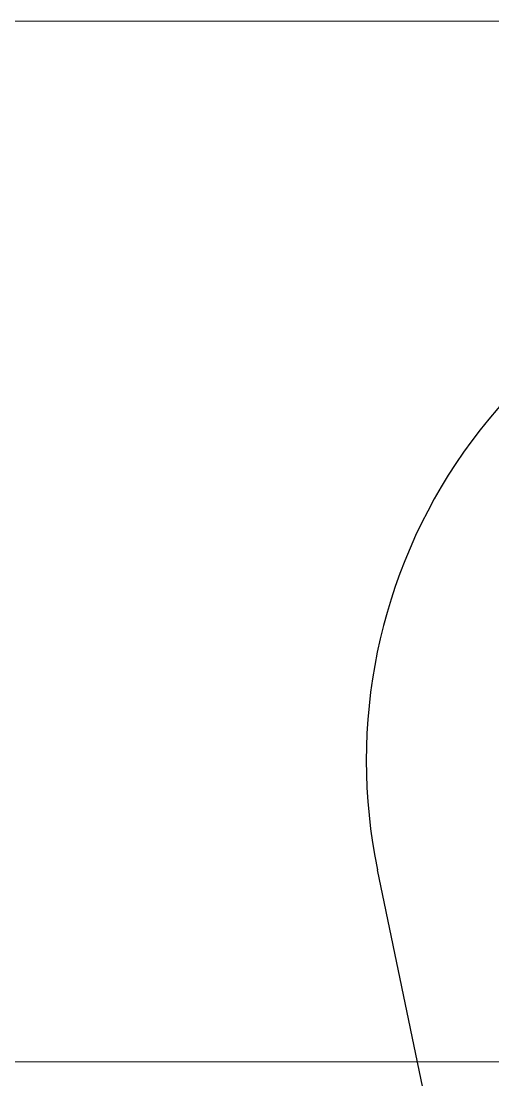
# Model space of a CAD drawing. Header units: millimetres. Extents: x 583747 to 596192, y 2304962 to 2309584.
# Drawn here: x 595571.88 to 595585.09, y 2307032.93 to 2307062.54 of the extents above; entities that cross this region are included whole.
import ezdxf
from ezdxf.xclip import XClip

# ---------------------------------------------------------------- set-up
doc = ezdxf.new("R2010")
doc.units = ezdxf.units.MM
doc.layers.add('AFP-KERB-LINE', color=2, linetype='Continuous')
doc.layers.add('KT-DV', color=7, linetype='Continuous', lineweight=0)
doc.layers.add('xref.Luoi tang 1$0$KT-Kich thuoc', color=159, linetype='Continuous', lineweight=18)

# ---------------------------------------------------------------- blocks, each defined once
blk = doc.blocks.new('road')
at = {"layer": 'AFP-KERB-LINE'}
blk.add_line((3564059, 957156), (3539279, 997155), dxfattribs=at)
blk.add_arc((3552031, 1005055), 15000, 118.0322, 211.7787, dxfattribs=at)
blk = doc.blocks.new('DV')
at = {"layer": 'AFP-KERB-LINE'}
ref = blk.add_blockref('road', (-3147123, 179596, 0), dxfattribs=dict(at, rotation=340.0000000045929))
XClip(ref).set_block_clipping_path([(3424978.7776903473, 904726.3076186823), (3853099.8617473282, 1060549.6388383387), (3670662.8681027722, 1561791.1594749615), (3242541.7840457913, 1405967.828255306)])

msp = doc.modelspace()

# ---------------------------------------------------------------- linework, layer by layer
at = {"layer": 'xref.Luoi tang 1$0$KT-Kich thuoc'}
msp.add_lwpolyline([(595547.358, 2307062.543), (595658.671, 2307062.543), (595658.671, 2307033.436), (595547.358, 2307033.436)], close=True, dxfattribs=at)

# ---------------------------------------------------------------- block references
at = {"layer": 'KT-DV', "xscale": 0.001, "yscale": 0.001, "zscale": 0.001}
msp.add_blockref('DV', (595062.1, 2307132.692), dxfattribs=at)

doc.saveas('drawing.dxf')
